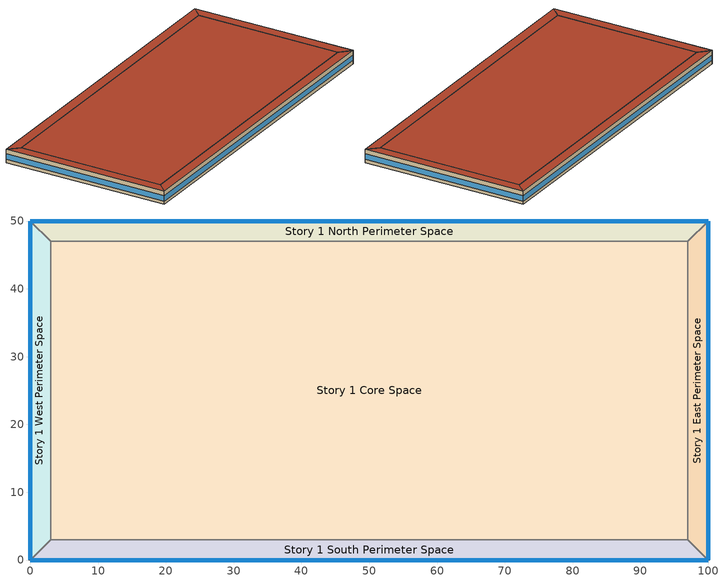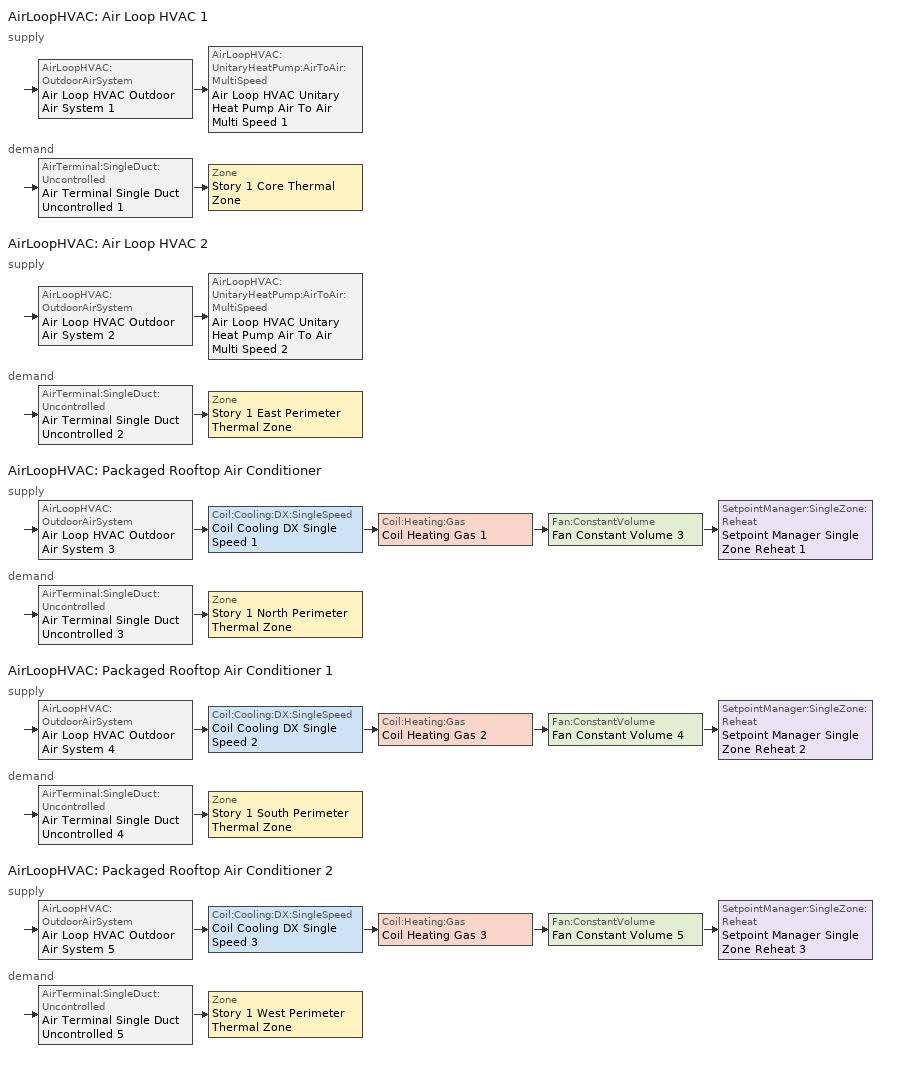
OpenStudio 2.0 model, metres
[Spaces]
Story 1 West Perimeter Space
 floor ground: 0,0 0,50 3,47 3,3 z0
 wall outside: 0,50 0,0 z0:4
 wall to Story 1 North Perimeter Space: 3,47 0,50 z0:4
 wall to Story 1 Core Space: 3,3 3,47 z0:4
 wall to Story 1 South Perimeter Space: 0,0 3,3 z0:4
 window: 0,49.97 0,0.03 z1:2.6
 roof outside: 3,3 3,47 0,50 0,0 z4
Story 1 North Perimeter Space
 floor ground: 0,50 100,50 97,47 3,47 z0
 wall outside: 100,50 0,50 z0:4
 wall to Story 1 East Perimeter Space: 97,47 100,50 z0:4
 wall to Story 1 Core Space: 3,47 97,47 z0:4
 window: 99.97,50 0.03,50 z1:2.6
 roof outside: 3,47 97,47 100,50 0,50 z4
Story 1 East Perimeter Space
 floor ground: 100,50 100,0 97,3 97,47 z0
 wall outside: 100,0 100,50 z0:4
 wall to Story 1 South Perimeter Space: 97,3 100,0 z0:4
 wall to Story 1 Core Space: 97,47 97,3 z0:4
 window: 100,0.03 100,49.97 z1:2.6
 roof outside: 97,47 97,3 100,0 100,50 z4
Story 1 South Perimeter Space
 floor ground: 100,0 0,0 3,3 97,3 z0
 wall outside: 0,0 100,0 z0:4
 wall to Story 1 Core Space: 97,3 3,3 z0:4
 window: 0.03,0 99.97,0 z1:2.6
 roof outside: 97,3 3,3 0,0 100,0 z4
Story 1 Core Space
 floor ground: 3,3 3,47 97,47 97,3 z0
 roof outside: 97,3 97,47 3,47 3,3 z4
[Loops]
AirLoopHVAC 'Air Loop HVAC 1'
 supply: AirLoopHVAC:OutdoorAirSystem 'Air Loop HVAC Outdoor Air System 1' > AirLoopHVAC:UnitaryHeatPump:AirToAir:MultiSpeed 'Air Loop HVAC Unitary Heat Pump Air To Air Multi Speed 1'
 demand: AirTerminal:SingleDuct:Uncontrolled 'Air Terminal Single Duct Uncontrolled 1' > Zone 'Story 1 Core Thermal Zone'
AirLoopHVAC 'Air Loop HVAC 2'
 supply: AirLoopHVAC:OutdoorAirSystem 'Air Loop HVAC Outdoor Air System 2' > AirLoopHVAC:UnitaryHeatPump:AirToAir:MultiSpeed 'Air Loop HVAC Unitary Heat Pump Air To Air Multi Speed 2'
 demand: AirTerminal:SingleDuct:Uncontrolled 'Air Terminal Single Duct Uncontrolled 2' > Zone 'Story 1 East Perimeter Thermal Zone'
AirLoopHVAC 'Packaged Rooftop Air Conditioner'
 supply: AirLoopHVAC:OutdoorAirSystem 'Air Loop HVAC Outdoor Air System 3' > Coil:Cooling:DX:SingleSpeed 'Coil Cooling DX Single Speed 1' > Coil:Heating:Gas 'Coil Heating Gas 1' > Fan:ConstantVolume 'Fan Constant Volume 3' > SetpointManager:SingleZone:Reheat 'Setpoint Manager Single Zone Reheat 1'
 demand: AirTerminal:SingleDuct:Uncontrolled 'Air Terminal Single Duct Uncontrolled 3' > Zone 'Story 1 North Perimeter Thermal Zone'
AirLoopHVAC 'Packaged Rooftop Air Conditioner 1'
 supply: AirLoopHVAC:OutdoorAirSystem 'Air Loop HVAC Outdoor Air System 4' > Coil:Cooling:DX:SingleSpeed 'Coil Cooling DX Single Speed 2' > Coil:Heating:Gas 'Coil Heating Gas 2' > Fan:ConstantVolume 'Fan Constant Volume 4' > SetpointManager:SingleZone:Reheat 'Setpoint Manager Single Zone Reheat 2'
 demand: AirTerminal:SingleDuct:Uncontrolled 'Air Terminal Single Duct Uncontrolled 4' > Zone 'Story 1 South Perimeter Thermal Zone'
AirLoopHVAC 'Packaged Rooftop Air Conditioner 2'
 supply: AirLoopHVAC:OutdoorAirSystem 'Air Loop HVAC Outdoor Air System 5' > Coil:Cooling:DX:SingleSpeed 'Coil Cooling DX Single Speed 3' > Coil:Heating:Gas 'Coil Heating Gas 3' > Fan:ConstantVolume 'Fan Constant Volume 5' > SetpointManager:SingleZone:Reheat 'Setpoint Manager Single Zone Reheat 3'
 demand: AirTerminal:SingleDuct:Uncontrolled 'Air Terminal Single Duct Uncontrolled 5' > Zone 'Story 1 West Perimeter Thermal Zone'
[Building]
Building 1: Space Type=Baseline Model Space Type; Default Construction Set=ASHRAE_189.1-2009_ClimateZone 4-5 (mdoff)_ConstSet
[SizingPeriod:DesignDay] Barometric Pressure {Pa}=98934; Sky Clearness=0; Rain Indicator=0; Snow Indicator=0; Day of Month=21; Daylight Saving Time Indicator=0; Humidity Indicating Type=Wetbulb; Dry-Bulb Temperature Range Modifier Type=DefaultMultipliers
Name | Maximum Dry-Bulb Temperature {C} | Daily Dry-Bulb Temperature Range {deltaC} | Humidity Indicating Conditions at Maximum Dry-Bulb | Wind Speed {m/s} | Wind Direction {deg} | Month | Day Type | Solar Model Indicator | ASHRAE Taub | ASHRAE Taud
Chicago Ohare Intl Ap Ann Clg .4% Condns DB=>MWB | 33.3 | 10.5 | 23.7 | 5.2 | 230 | 7 | SummerDesignDay | ASHRAETau | 0.455 | 2.05
Chicago Ohare Intl Ap Ann Htg 99.6% Condns DB | -20 | 0 | -20 | 4.9 | 270 | 1 | WinterDesignDay | ASHRAEClearSky
[DefaultConstructionSet]
ASHRAE_189.1-2009_ClimateZone 4-5 (mdoff)_ConstSet: Default Exterior Surface Constructions=ASHRAE_189.1-2009_ClimateZone 4-5 (mdoff)_Exterior_DefSurfCons; Default Interior Surface Constructions=000_Interior_DefSurfCons; Default Ground Contact Surface Constructions=000_Ground_DefSurfCons; Default Exterior SubSurface Constructions=ASHRAE_189.1-2009_ClimateZone 4-5 (mdoff)_Exterior_DefSubCons; Default Interior SubSurface Constructions=000_Interior_DefSubCons; Interior Partition Construction=000_Interior Partition
[DefaultSurfaceConstructions]
Name | Floor Construction | Wall Construction | Roof Ceiling Construction
ASHRAE_189.1-2009_ClimateZone 4-5 (mdoff)_Exterior_DefSurfCons | 000_ExtSlabCarpet_4in_ClimateZone 1-8 | ASHRAE_189.1-2009_ExtWall_SteelFrame_ClimateZone 4-8 | ASHRAE_189.1-2009_ExtRoof_IEAD_ClimateZone 2-5
000_Interior_DefSurfCons | 000_Interior Floor | 000_Interior Wall | 000_Interior Ceiling
000_Ground_DefSurfCons | 000_ExtSlabCarpet_4in_ClimateZone 1-8 | 000_ExtSlabCarpet_4in_ClimateZone 1-8 | 000_ExtSlabCarpet_4in_ClimateZone 1-8
[DefaultSubSurfaceConstructions] Glass Door Construction=000_Exterior Window; Skylight Construction=000_Exterior Window; Tubular Daylight Dome Construction=000_Interior Window; Tubular Daylight Diffuser Construction=000_Interior Window
Name | Fixed Window Construction | Operable Window Construction | Door Construction
ASHRAE_189.1-2009_ClimateZone 4-5 (mdoff)_Exterior_DefSubCons | ASHRAE_189.1-2009_ExtWindow_ClimateZone 4-5 | ASHRAE_189.1-2009_ExtWindow_ClimateZone 4-5 | 000_Exterior Door
000_Interior_DefSubCons | 000_Interior Window | 000_Interior Window | 000_Interior Door
[Construction]
000_Interior Partition; 000_Interior Door: 000_G05 25mm wood
000_ExtSlabCarpet_4in_ClimateZone 1-8: MAT-CC05 4 HW CONCRETE, CP02 CARPET PAD
ASHRAE_189.1-2009_ExtWall_SteelFrame_ClimateZone 4-8: MAT-SHEATH, Wall Insulation [39], 1/2IN Gypsum
ASHRAE_189.1-2009_ExtRoof_IEAD_ClimateZone 2-5: Roof Membrane, Roof Insulation [21], Metal Decking
000_Interior Floor: 000_F16 Acoustic tile, 000_F05 Ceiling air space resistance, 000_M11 100mm lightweight concrete
000_Interior Wall: 000_G01a 19mm gypsum board, 000_F04 Wall air space resistance, 000_G01a 19mm gypsum board
000_Interior Ceiling: 000_M11 100mm lightweight concrete, 000_F05 Ceiling air space resistance, 000_F16 Acoustic tile
ASHRAE_189.1-2009_ExtWindow_ClimateZone 4-5: Theoretical Glass [207]
000_Exterior Door: 000_F08 Metal surface, 000_I01 25mm insulation board
000_Exterior Window: 000_Clear 3mm, 000_Air 13mm, 000_Clear 3mm
000_Interior Window: 000_Clear 3mm
[Material]
Name | Roughness | Thickness | Conductivity | Density | Specific Heat | Thermal Absorptance | Solar Absorptance | Visible Absorptance
000_G05 25mm wood | MediumSmooth | 0.0254 | 0.15 | 608 | 1630
MAT-CC05 4 HW CONCRETE | Rough | 0.1016 | 1.311 | 2240 | 836.8 | 0.9 | 0.7 | 0.7
Wall Insulation [39] | MediumRough | 0.1184 | 0.045 | 265 | 836.8 | 0.9 | 0.7 | 0.7
1/2IN Gypsum | Smooth | 0.0127 | 0.16 | 784.9 | 830 | 0.9 | 0.92 | 0.92
Roof Membrane | VeryRough | 0.0095 | 0.16 | 1121.29 | 1460 | 0.9 | 0.7 | 0.7
Roof Insulation [21] | MediumRough | 0.2105 | 0.049 | 265 | 836.8 | 0.9 | 0.7 | 0.7
Metal Decking | MediumSmooth | 0.0015 | 45.006 | 7680 | 418.4 | 0.9 | 0.7 | 0.3
000_F16 Acoustic tile | MediumSmooth | 0.0191 | 0.06 | 368 | 590
000_M11 100mm lightweight concrete | MediumRough | 0.1016 | 0.53 | 1280 | 840
000_G01a 19mm gypsum board | MediumSmooth | 0.019 | 0.16 | 800 | 1090
000_F08 Metal surface | Smooth | 0.0008 | 45.28 | 7824 | 500
000_I01 25mm insulation board | MediumRough | 0.0254 | 0.03 | 43 | 1210
[Material:NoMass] Thermal Absorptance=0.9; Solar Absorptance=0.7
Name | Roughness | Thermal Resistance | Visible Absorptance
CP02 CARPET PAD | VeryRough | 0.2165 | 0.8
MAT-SHEATH | Rough | 0.3626 | 0.7
[Material:AirGap]
Name | Thermal Resistance
000_F05 Ceiling air space resistance | 0.18
000_F04 Wall air space resistance | 0.15
[WindowMaterial:Glazing] Optical Data Type=SpectralAverage; Thickness=0.003; Infrared Transmittance at Normal Incidence=0
Name | Solar Transmittance at Normal Incidence | Front Side Solar Reflectance at Normal Incidence | Back Side Solar Reflectance at Normal Incidence | Visible Transmittance at Normal Incidence | Front Side Visible Reflectance at Normal Incidence | Back Side Visible Reflectance at Normal Incidence | Front Side Infrared Hemispherical Emissivity | Back Side Infrared Hemispherical Emissivity | Conductivity | Dirt Correction Factor for Solar and Visible Transmittance | Solar Diffusing
Theoretical Glass [207] | 0.3311 | 0.6189 | 0.6189 | 0.44 | 0.51 | 0.51 | 0.9 | 0.9 | 0.0133 | 1 | No
000_Clear 3mm | 0.837 | 0.075 | 0.075 | 0.898 | 0.081 | 0.081 | 0.84 | 0.84 | 0.9
[WindowMaterial:Gas]
000_Air 13mm: Gas Type=Air; Thickness=0.0127
[BuildingStory]
Story 1: Nominal Z Coordinate {m}=0; Nominal Floor to Floor Height {m}=4
[Space] Building Story=Story 1
Name | Thermal Zone
Story 1 West Perimeter Space | Story 1 West Perimeter Thermal Zone
Story 1 North Perimeter Space | Story 1 North Perimeter Thermal Zone
Story 1 East Perimeter Space | Story 1 East Perimeter Thermal Zone
Story 1 South Perimeter Space | Story 1 South Perimeter Thermal Zone
Story 1 Core Space | Story 1 Core Thermal Zone
[ThermalZone] Use Ideal Air Loads=No
Name | Thermostat
Story 1 Core Thermal Zone | Zone Control Thermostat Staged Dual Setpoint 1
Story 1 West Perimeter Thermal Zone | Thermostat Setpoint Dual Setpoint 2
Story 1 North Perimeter Thermal Zone | Thermostat Setpoint Dual Setpoint 3
Story 1 South Perimeter Thermal Zone | Thermostat Setpoint Dual Setpoint 1
Story 1 East Perimeter Thermal Zone | Zone Control Thermostat Staged Dual Setpoint 2
[Sizing:Zone] Zone Cooling Design Supply Air Temperature Input Method=SupplyAirTemperature; Zone Cooling Design Supply Air Temperature {C}=14; Zone Cooling Design Supply Air Temperature Difference {deltaC}=11.11; Zone Heating Design Supply Air Temperature Input Method=SupplyAirTemperature; Zone Heating Design Supply Air Temperature {C}=40; Zone Heating Design Supply Air Temperature Difference {deltaC}=11.11; Zone Cooling Design Supply Air Humidity Ratio {kg-H2O/kg-air}=0.0085; Zone Heating Design Supply Air Humidity Ratio {kg-H2O/kg-air}=0.008; Cooling Design Air Flow Method=DesignDay; Heating Design Air Flow Method=DesignDay; Account for Dedicated Outdoor Air System=No; Dedicated Outdoor Air System Control Strategy=NeutralSupplyAir; Dedicated Outdoor Air Low Setpoint Temperature for Design {C}=autosize; Dedicated Outdoor Air High Setpoint Temperature for Design {C}=autosize
Story 1 Core Thermal Zone; Story 1 West Perimeter Thermal Zone; Story 1 North Perimeter Thermal Zone; Story 1 South Perimeter Thermal Zone; Story 1 East Perimeter Thermal Zone
[Zone equipment]
Story 1 Core Thermal Zone: Air Terminal Single Duct Uncontrolled 1
Story 1 West Perimeter Thermal Zone: Air Terminal Single Duct Uncontrolled 5
Story 1 North Perimeter Thermal Zone: Air Terminal Single Duct Uncontrolled 3
Story 1 South Perimeter Thermal Zone: Air Terminal Single Duct Uncontrolled 4
Story 1 East Perimeter Thermal Zone: Air Terminal Single Duct Uncontrolled 2
[ThermostatSetpoint:DualSetpoint] Heating Setpoint Temperature Schedule=Heating Sch; Cooling Setpoint Temperature Schedule=Cooling Sch
Thermostat Setpoint Dual Setpoint 1; Thermostat Setpoint Dual Setpoint 2; Thermostat Setpoint Dual Setpoint 3
[ZoneControl:Thermostat:StagedDualSetpoint] Number of Heating Stages=2; Heating Temperature Setpoint Schedule=Heating Sch; Heating Throttling Temperature Range {deltaC}=1.1; Stage 1 Heating Temperature Offset {deltaC}=0; Stage 2 Heating Temperature Offset {deltaC}=-0.5; Stage 3 Heating Temperature Offset {deltaC}=-1; Stage 4 Heating Temperature Offset {deltaC}=-1.5; Number of Cooling Stages=2; Cooling Temperature Setpoint Base Schedule=Cooling Sch; Cooling Throttling Temperature Range {deltaC}=1.1; Stage 1 Cooling Temperature Offset {deltaC}=0; Stage 2 Cooling Temperature Offset {deltaC}=1; Stage 3 Cooling Temperature Offset {deltaC}=2; Stage 4 Cooling Temperature Offset {deltaC}=3
Zone Control Thermostat Staged Dual Setpoint 1; Zone Control Thermostat Staged Dual Setpoint 2
[AirLoopHVAC] Availability Schedule=Always On Discrete; Design Supply Air Flow Rate {m3/s}=AutoSize
Air Loop HVAC 1; Air Loop HVAC 2; Packaged Rooftop Air Conditioner; Packaged Rooftop Air Conditioner 1; Packaged Rooftop Air Conditioner 2
[Sizing:System] Type of Load to Size On=Sensible; Design Outdoor Air Flow Rate {m3/s}=Autosize; Preheat Design Temperature {C}=7; Preheat Design Humidity Ratio {kg-H2O/kg-Air}=0.008; Precool Design Temperature {C}=12.8; Precool Design Humidity Ratio {kg-H2O/kg-Air}=0.008; Central Cooling Design Supply Air Temperature {C}=12.8; Central Heating Design Supply Air Temperature {C}=40; Sizing Option=NonCoincident; 100% Outdoor Air in Cooling=Yes; 100% Outdoor Air in Heating=Yes; Central Cooling Design Supply Air Humidity Ratio {kg-H2O/kg-Air}=0.0085; Central Heating Design Supply Air Humidity Ratio {kg-H2O/kg-Air}=0.008; Cooling Design Air Flow Method=DesignDay; Cooling Design Air Flow Rate {m3/s}=0; Heating Design Air Flow Method=DesignDay; Heating Design Air Flow Rate {m3/s}=0; System Outdoor Air Method=ZoneSum; Zone Maximum Outdoor Air Fraction=1; Cooling Supply Air Flow Rate Per Floor Area {m3/s-m2}=0.00996765; Cooling Fraction of Autosized Cooling Supply Air Flow Rate=1; Cooling Supply Air Flow Rate Per Unit Cooling Capacity {m3/s-W}=3.94755e-05; Heating Supply Air Flow Rate Per Floor Area {m3/s-m2}=0.00996765; Heating Fraction of Autosized Heating Supply Air Flow Rate=1; Heating Fraction of Autosized Cooling Supply Air Flow Rate=1; Heating Supply Air Flow Rate Per Unit Heating Capacity {m3/s-W}=3.15882e-05; Cooling Design Capacity Method=CoolingDesignCapacity; Cooling Design Capacity {W}=autosize; Cooling Design Capacity Per Floor Area {W/m2}=234.7; Fraction of Autosized Cooling Design Capacity=1; Heating Design Capacity Method=HeatingDesignCapacity; Heating Design Capacity {W}=autosize; Heating Design Capacity Per Floor Area {W/m2}=157; Fraction of Autosized Heating Design Capacity=1; Central Cooling Capacity Control Method=OnOff
Name | Minimum System Air Flow Ratio
Air Loop HVAC 1; Air Loop HVAC 2 | 0.3
Packaged Rooftop Air Conditioner; Packaged Rooftop Air Conditioner 1; Packaged Rooftop Air Conditioner 2 | 1
[Controller:OutdoorAir] Minimum Outdoor Air Flow Rate {m3/s}=Autosize; Maximum Outdoor Air Flow Rate {m3/s}=Autosize; Economizer Control Type=NoEconomizer; Economizer Control Action Type=ModulateFlow; Economizer Maximum Limit Dry-Bulb Temperature {C}=28; Economizer Maximum Limit Enthalpy {J/kg}=64000; Economizer Minimum Limit Dry-Bulb Temperature {C}=-100; Lockout Type=NoLockout; Minimum Limit Type=FixedMinimum; High Humidity Control=No; Heat Recovery Bypass Control Type=BypassWhenWithinEconomizerLimits
Name | Controller Mechanical Ventilation
Controller Outdoor Air 1 | Controller Mechanical Ventilation 1
Controller Outdoor Air 2 | Controller Mechanical Ventilation 2
Controller Outdoor Air 3 | Controller Mechanical Ventilation 3
Controller Outdoor Air 4 | Controller Mechanical Ventilation 4
Controller Outdoor Air 5 | Controller Mechanical Ventilation 5
[Controller:MechanicalVentilation] Availability Schedule=Always On Discrete; System Outdoor Air Method=ZoneSum
Controller Mechanical Ventilation 1; Controller Mechanical Ventilation 2; Controller Mechanical Ventilation 3; Controller Mechanical Ventilation 4; Controller Mechanical Ventilation 5
[AirLoopHVAC:OutdoorAirSystem]
Name | Controller
Air Loop HVAC Outdoor Air System 1 | Controller Outdoor Air 1
Air Loop HVAC Outdoor Air System 2 | Controller Outdoor Air 2
Air Loop HVAC Outdoor Air System 3 | Controller Outdoor Air 3
Air Loop HVAC Outdoor Air System 4 | Controller Outdoor Air 4
Air Loop HVAC Outdoor Air System 5 | Controller Outdoor Air 5
[Fan:ConstantVolume] Availability Schedule=Always On Discrete; Maximum Flow Rate {m3/s}=AutoSize
Name | Pressure Rise {Pa}
Fan Constant Volume 1; Fan Constant Volume 2
Fan Constant Volume 3; Fan Constant Volume 4; Fan Constant Volume 5 | 500
[Coil:Heating:Gas:MultiStage]
Multi Stage Gas Htg Coil: Stage 1=Coil Heating Gas Multi Stage Stage Data 1; Stage 2=Coil Heating Gas Multi Stage Stage Data 2
[Coil:Heating:Gas:MultiStage:StageData] Gas Burner Efficiency {W/W}=0.8; Nominal Capacity {W}=autosize; Parasitic Electric Load {W}=0
Coil Heating Gas Multi Stage Stage Data 1; Coil Heating Gas Multi Stage Stage Data 2
[Coil:Cooling:DX:MultiSpeed] Condenser Type=AirCooled; Apply Part Load Fraction to Speeds Greater than 1=No; Crankcase Heater Capacity {W}=0; Maximum Outdoor Dry-Bulb Temperature for Crankcase Heater Operation {C}=10; Basin Heater Capacity {W/K}=0; Basin Heater Setpoint Temperature {C}=2; Fuel Type=NaturalGas
Name | Stage 1 | Stage 2
Multi Stage DX Clg Coil | Coil Cooling DX Multi Speed Stage Data 1 | Coil Cooling DX Multi Speed Stage Data 2
Multi Stage DX Clg Coil 1 | Coil Cooling DX Multi Speed Stage Data 3 | Coil Cooling DX Multi Speed Stage Data 4
[Coil:Cooling:DX:MultiSpeed:StageData] Gross Rated Total Cooling Capacity {W}=autosize; Gross Rated Sensible Heat Ratio=autosize; Gross Rated Cooling COP {W/W}=3; Rated Air Flow Rate {m3/s}=autosize; Rated Evaporator Fan Power Per Volume Flow Rate {W/(m3/s)}=773.3; Nominal Time for Condensate Removal to Begin {s}=0; Ratio of Initial Moisture Evaporation Rate and Steady State Latent Capacity=0; Maximum Cycling Rate {cycles/hr}=0; Latent Capacity Time Constant {s}=0; Rated Waste Heat Fraction of Power Input=0.5; Evaporative Condenser Effectiveness=0.9; Evaporative Condenser Air Flow Rate {m3/s}=autosize; Rated Evaporative Condenser Pump Power Consumption {W}=autosize
Name | Total Cooling Capacity Function of Temperature Curve | Total Cooling Capacity Function of Flow Fraction Curve | Energy Input Ratio Function of Temperature Curve | Energy Input Ratio Function of Flow Fraction Curve | Part Load Fraction Correlation Curve | Waste Heat Function of Temperature Curve
Coil Cooling DX Multi Speed Stage Data 1 | Curve Biquadratic 1 | Curve Quadratic 1 | Curve Biquadratic 2 | Curve Quadratic 2 | Curve Quadratic 3 | Curve Biquadratic 3
Coil Cooling DX Multi Speed Stage Data 2 | Curve Biquadratic 4 | Curve Quadratic 4 | Curve Biquadratic 5 | Curve Quadratic 5 | Curve Quadratic 6 | Curve Biquadratic 6
Coil Cooling DX Multi Speed Stage Data 3 | Curve Biquadratic 13 | Curve Quadratic 13 | Curve Biquadratic 14 | Curve Quadratic 14 | Curve Quadratic 15 | Curve Biquadratic 15
Coil Cooling DX Multi Speed Stage Data 4 | Curve Biquadratic 16 | Curve Quadratic 16 | Curve Biquadratic 17 | Curve Quadratic 17 | Curve Quadratic 18 | Curve Biquadratic 18
[Coil:Heating:Electric] Availability Schedule=Always On Discrete
Sup Elec Htg Coil; Sup Elec Htg Coil 1
[AirLoopHVAC:UnitaryHeatPump:AirToAir:MultiSpeed] Supply Air Fan Placement=DrawThrough; Supply Air Fan Operating Mode Schedule=Always On Discrete; Minimum Outdoor Dry-Bulb Temperature for Compressor Operation {C}=-8; Maximum Supply Air Temperature from Supplemental Heater {C}=autosize; Maximum Outdoor Dry-Bulb Temperature for Supplemental Heater Operation {C}=21; Auxiliary On-Cycle Electric Power {W}=0; Auxiliary Off-Cycle Electric Power {W}=0; Design Heat Recovery Water Flow Rate {m3/s}=0; Maximum Temperature for Heat Recovery {C}=80; Supply Air Flow Rate When No Cooling or Heating is Needed {m3/s}=autosize; Number of Speeds for Heating=2; Number of Speeds for Cooling=2; Speed 1 Supply Air Flow Rate During Heating Operation {m3/s}=autosize; Speed 2 Supply Air Flow Rate During Heating Operation {m3/s}=autosize; Speed 3 Supply Air Flow Rate During Heating Operation {m3/s}=autosize; Speed 4 Supply Air Flow Rate During Heating Operation {m3/s}=autosize; Speed 1 Supply Air Flow Rate During Cooling Operation {m3/s}=autosize; Speed 2 Supply Air Flow Rate During Cooling Operation {m3/s}=autosize; Speed 3 Supply Air Flow Rate During Cooling Operation {m3/s}=autosize; Speed 4 Supply Air Flow Rate During Cooling Operation {m3/s}=autosize
Name | Controlling Zone or Thermostat Location | Supply Air Fan | Heating Coil | Cooling Coil | Supplemental Heating Coil
Air Loop HVAC Unitary Heat Pump Air To Air Multi Speed 1 | Story 1 Core Thermal Zone | Fan Constant Volume 1 | Multi Stage Gas Htg Coil | Multi Stage DX Clg Coil | Sup Elec Htg Coil
Air Loop HVAC Unitary Heat Pump Air To Air Multi Speed 2 | Story 1 East Perimeter Thermal Zone | Fan Constant Volume 2 | Multi Stage Gas Htg Coil 1 | Multi Stage DX Clg Coil 1 | Sup Elec Htg Coil 1
[AirTerminal:SingleDuct:Uncontrolled] Availability Schedule=Always On Discrete; Maximum Air Flow Rate {m3/s}=AutoSize
Air Terminal Single Duct Uncontrolled 1; Air Terminal Single Duct Uncontrolled 2; Air Terminal Single Duct Uncontrolled 3; Air Terminal Single Duct Uncontrolled 4; Air Terminal Single Duct Uncontrolled 5
[Coil:Heating:DX:MultiSpeed]
Multi Stage Gas Htg Coil 1: Availability Schedule=Always On Discrete; Minimum Outdoor Dry-Bulb Temperature for Compressor Operation {C}=-8; Crankcase Heater Capacity {W}=0; Maximum Outdoor Dry-Bulb Temperature for Crankcase Heater Operation {C}=10; Maximum Outdoor Dry-Bulb Temperature for Defrost Operation {C}=5; Defrost Strategy=Resistive; Defrost Control=OnDemand; Defrost Time Period Fraction=0.058333; Resistive Defrost Heater Capacity {W}=autosize; Apply Part Load Fraction to Speeds Greater than 1=No; Fuel Type=NaturalGas; Region number for Calculating HSPF=4
[Coil:Heating:DX:MultiSpeed:StageData] Gross Rated Heating Capacity {W}=autosize; Gross Rated Heating COP {W/W}=2.75; Rated Air Flow Rate {m3/s}=autosize; Rated Supply Air Fan Power Per Volume Flow Rate {W/(m3/s)}=773.3; Rated Waste Heat Fraction of Power Input=0.2
Name | Heating Capacity Function of Temperature Curve | Heating Capacity Function of Flow Fraction Curve | Energy Input Ratio Function of Temperature Curve | Energy Input Ratio Function of Flow Fraction Curve | Part Load Fraction Correlation Curve | Waste Heat Function of Temperature Curve
 | Curve Biquadratic 7 | Curve Quadratic 7 | Curve Biquadratic 8 | Curve Quadratic 8 | Curve Quadratic 9 | Curve Biquadratic 9
 | Curve Biquadratic 10 | Curve Quadratic 10 | Curve Biquadratic 11 | Curve Quadratic 11 | Curve Quadratic 12 | Curve Biquadratic 12
[Coil:Heating:Gas] Availability Schedule=Always On Discrete; Gas Burner Efficiency=0.8; Nominal Capacity {W}=AutoSize; Parasitic Electric Load {W}=0; Parasitic Gas Load {W}=0
Coil Heating Gas 1; Coil Heating Gas 2; Coil Heating Gas 3
[Coil:Cooling:DX:SingleSpeed] Availability Schedule=Always On Discrete; Rated Total Cooling Capacity {W}=autosize; Rated Sensible Heat Ratio=autosize; Rated COP {W/W}=3; Rated Air Flow Rate {m3/s}=autosize; Rated Evaporator Fan Power Per Volume Flow Rate {W/(m3/s)}=773.3; Condenser Type=AirCooled; Evaporative Condenser Effectiveness=0; Evaporative Condenser Air Flow Rate {m3/s}=Autosize; Evaporative Condenser Pump Rated Power Consumption {W}=Autosize; Crankcase Heater Capacity {W}=0; Maximum Outdoor Dry-Bulb Temperature for Crankcase Heater Operation {C}=0; Basin Heater Capacity {W/K}=0; Basin Heater Setpoint Temperature {C}=10
Name | Total Cooling Capacity Function of Temperature Curve | Total Cooling Capacity Function of Flow Fraction Curve | Energy Input Ratio Function of Temperature Curve | Energy Input Ratio Function of Flow Fraction Curve | Part Load Fraction Correlation Curve
Coil Cooling DX Single Speed 1 | Curve Biquadratic 19 | Curve Quadratic 19 | Curve Biquadratic 20 | Curve Quadratic 20 | Curve Quadratic 21
Coil Cooling DX Single Speed 2 | Curve Biquadratic 21 | Curve Quadratic 22 | Curve Biquadratic 22 | Curve Quadratic 23 | Curve Quadratic 24
Coil Cooling DX Single Speed 3 | Curve Biquadratic 23 | Curve Quadratic 25 | Curve Biquadratic 24 | Curve Quadratic 26 | Curve Quadratic 27
[SetpointManager:SingleZone:Reheat] Minimum Supply Air Temperature {C}=-99; Maximum Supply Air Temperature {C}=99
Name | Control Zone
Setpoint Manager Single Zone Reheat 1 | Story 1 North Perimeter Thermal Zone
Setpoint Manager Single Zone Reheat 2 | Story 1 South Perimeter Thermal Zone
Setpoint Manager Single Zone Reheat 3 | Story 1 West Perimeter Thermal Zone
[SpaceType]
Baseline Model Space Type: Default Schedule Set=Baseline Model Schedule Set; Design Specification Outdoor Air Object=Baseline Model OA
[DefaultScheduleSet]
Baseline Model Schedule Set: Number of People Schedule=Baseline Model People Lights and Equipment Schedule; People Activity Level Schedule=Baseline Model People Activity Schedule; Lighting Schedule=Baseline Model People Lights and Equipment Schedule; Electric Equipment Schedule=Baseline Model People Lights and Equipment Schedule; Infiltration Schedule=Baseline Model Infiltration Schedule
[DesignSpecification:OutdoorAir]
Baseline Model OA: Outdoor Air Method=Sum; Outdoor Air Flow per Person {m3/s-person}=0.00943895
[SpaceInfiltration:DesignFlowRate]
Baseline Model Infiltration: Space or SpaceType=Baseline Model Space Type; Design Flow Rate Calculation Method=Flow/ExteriorArea; Flow per Exterior Surface Area {m3/s-m2}=0.0003048
[People:Definition]
Baseline Model People Definition: Number of People Calculation Method=People/Area; People per Space Floor Area {person/m2}=0.0538196; Fraction Radiant=0.3
[People]
Baseline Model People: People Definition=Baseline Model People Definition; Space or SpaceType=Baseline Model Space Type
[Lights:Definition]
Baseline Model Lights Definition: Design Level Calculation Method=Watts/Area; Watts per Space Floor Area {W/m2}=10.7639
[Lights]
Baseline Model Lights: Lights Definition=Baseline Model Lights Definition; Space or SpaceType=Baseline Model Space Type
[ElectricEquipment:Definition]
Baseline Model Electric Equipment Definition: Design Level Calculation Method=Watts/Area; Watts per Space Floor Area {W/m2}=10.7639
[ElectricEquipment]
Baseline Model Electric Equipment: Electric Equipment Definition=Baseline Model Electric Equipment Definition; Space or SpaceType=Baseline Model Space Type
[Schedule:Constant]
Always On Discrete: Value=1
[Schedule:Ruleset]
Name | Default Day Schedule | Summer Design Day Schedule | Winter Design Day Schedule
Cooling Sch | Cooling Sch Default
Heating Sch | Heating Sch Default
Baseline Model Infiltration Schedule | Baseline Model Infiltration Schedule Schedule All Days | Baseline Model Infiltration Schedule Summer Design Day | Baseline Model Infiltration Schedule Winter Design Day
Baseline Model People Lights and Equipment Schedule | Baseline Model People Lights and Equipment Schedule Schedule Week Day | Baseline Model People Lights and Equipment Schedule Summer Design Day | Baseline Model People Lights and Equipment Schedule Winter Design Day
Baseline Model People Activity Schedule | Baseline Model People Activity Schedule Default
[Schedule:Day]
Cooling Sch Default: 24, 0, 30
Heating Sch Default: 24, 0, 20
Baseline Model Infiltration Schedule Schedule All Days: 6, 0, 1, 22, 0, 0.25, 24, 0, 1
Baseline Model Infiltration Schedule Winter Design Day; Baseline Model Infiltration Schedule Summer Design Day; Baseline Model People Lights and Equipment Schedule Summer Design Day: 24, 0, 1
Baseline Model People Lights and Equipment Schedule Schedule Week Day: 6, 0, 0, 7, 0, 0.1, 8, 0, 0.2, 12, 0, 0.95, 13, 0, 0.5, 17, 0, 0.95, 18, 0, 0.7, 20, 0, 0.4, 22, 0, 0.1, 24, 0, 0.05
Baseline Model People Lights and Equipment Schedule Winter Design Day; Baseline Model People Lights and Equipment Schedule Schedule Sunday: 24, 0, 0
Baseline Model People Lights and Equipment Schedule Saturday: 6, 0, 0, 8, 0, 0.1, 14, 0, 0.5, 17, 0, 0.1, 24, 0, 0
Baseline Model People Activity Schedule Default: 24, 0, 120
[Curve:Biquadratic]
Name | Coefficient1 Constant | Coefficient2 x | Coefficient3 x**2 | Coefficient4 y | Coefficient5 y**2 | Coefficient6 x*y | Minimum Value of x | Maximum Value of x | Minimum Value of y | Maximum Value of y
Curve Biquadratic 1; Curve Biquadratic 4; Curve Biquadratic 13; Curve Biquadratic 16 | 0.766956 | 0.0107756 | -4.14703e-05 | 0.00134961 | -0.000261144 | 0.000457488 | 17 | 22 | 13 | 46
Curve Biquadratic 2; Curve Biquadratic 5; Curve Biquadratic 14; Curve Biquadratic 17 | 0.297145 | 0.0430933 | -0.000748766 | 0.00597727 | 0.000482112 | -0.000956448 | 17 | 22 | 13 | 46
Curve Biquadratic 3; Curve Biquadratic 6; Curve Biquadratic 15; Curve Biquadratic 18 | 1 | 0 | 0 | 0 | 0 | 0 | 0 | 0 | 0 | 0
Curve Biquadratic 7; Curve Biquadratic 10 | 0.760523 | 0.0075317 | -0.000288398 | 0.021653 | 3.29133e-05 | 0.00014862 | 18.33333 | 23.88889 | -13.8889 | 19.44444
Curve Biquadratic 8; Curve Biquadratic 11 | 0.750128 | 0.00229894 | 0.000953927 | -0.00832704 | 0.00101606 | -0.00143385 | 18.33333 | 23.88889 | -13.8889 | 19.44444
Curve Biquadratic 9; Curve Biquadratic 12 | 1 | 0 | 0 | 0 | 0 | 0 | 0 | 50 | 0 | 50
Curve Biquadratic 19; Curve Biquadratic 21; Curve Biquadratic 23 | 0.942588 | 0.00954335 | 0.00068377 | -0.0110427 | 5.249e-06 | -9.72e-06 | 17 | 22 | 13 | 46
Curve Biquadratic 20; Curve Biquadratic 22; Curve Biquadratic 24 | 0.342414 | 0.034885 | -0.0006237 | 0.00497722 | 0.000437951 | -0.000728028 | 17 | 22 | 13 | 46
[Curve:Quadratic]
Name | Coefficient1 Constant | Coefficient2 x | Coefficient3 x**2 | Minimum Value of x | Maximum Value of x
Curve Quadratic 1; Curve Quadratic 4; Curve Quadratic 13; Curve Quadratic 16; Curve Quadratic 19; Curve Quadratic 22; Curve Quadratic 25 | 0.8 | 0.2 | 0 | 0.5 | 1.5
Curve Quadratic 2; Curve Quadratic 5; Curve Quadratic 14; Curve Quadratic 17 | 1.156 | -0.1816 | 0.0256 | 0.5 | 1.5
Curve Quadratic 3; Curve Quadratic 6; Curve Quadratic 15; Curve Quadratic 18 | 0.75 | 0.25 | 0 | 0 | 1
Curve Quadratic 7; Curve Quadratic 10 | 0.752131 | 0.437553 | -0.189683 | 0.7 | 1.1
Curve Quadratic 8; Curve Quadratic 11 | 1.85391 | -1.4112 | 0.557294 | 0.7 | 1.1
Curve Quadratic 9; Curve Quadratic 12; Curve Quadratic 21; Curve Quadratic 24; Curve Quadratic 27 | 0.85 | 0.15 | 0 | 0 | 1
Curve Quadratic 20; Curve Quadratic 23; Curve Quadratic 26 | 1.1552 | -0.1808 | 0.0256 | 0.5 | 1.5
[Schedule:Rule] Schedule Ruleset=Baseline Model People Lights and Equipment Schedule
Name | Rule Order | Day Schedule | Apply Saturday | Apply Sunday
Baseline Model People Lights and Equipment Schedule Saturday Rule | 1 | Baseline Model People Lights and Equipment Schedule Saturday | Yes
Baseline Model People Lights and Equipment Schedule Sunday Rule | 0 | Baseline Model People Lights and Equipment Schedule Schedule Sunday |  | Yes
